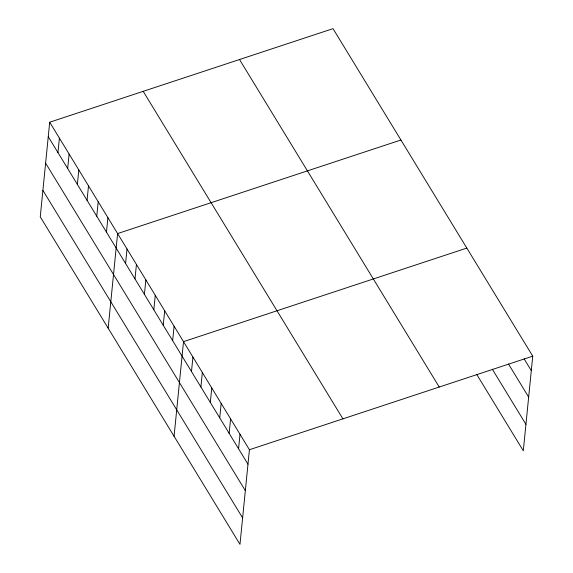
<?xml version="1.0" encoding="UTF-8"?>
<svg xmlns="http://www.w3.org/2000/svg" width="573" height="573" viewBox="0 0 573 573"><rect width="100%" height="100%" fill="white"/><g stroke="black" fill="none" stroke-linecap="round" stroke-linejoin="round"><path stroke-width="0.86" d="M49.701 122.214L40.26 216.838L239.98 544.35L249.42 449.726L49.701 122.214L333.02 28.65L532.74 356.162L523.299 450.786L476.672 374.327M57.959 152.597L59.406 138.122M67.657 168.505L69.104 154.03M77.362 184.413L78.802 169.937M87.06 200.321L88.507 185.845M96.758 216.229L98.205 201.753M106.463 232.137L107.91 217.661M108.161 328.193L117.608 233.569L400.928 140.005M125.58 263.487L127.02 249.004M134.992 278.922L136.438 264.447M144.41 294.364L145.857 279.889M153.822 309.807L155.269 295.324M163.241 325.242L164.687 310.767M172.652 340.684L174.099 326.209M174.07 436.268L183.518 341.644L466.837 248.08M191.482 371.562L192.929 357.086M200.901 387.004L202.348 372.529M210.312 402.447L211.759 387.964M219.731 417.882L221.178 403.406M229.15 433.324L230.59 418.842M238.561 448.759L240.008 434.284M249.42 449.726L532.74 356.162M524.123 358.877L531.3 370.638M508.48 364.005L528.657 397.089M492.307 369.198L525.935 424.335M239.528 59.528L439.247 387.04M143.2 91.336L342.919 418.849M48.261 136.689L247.98 464.202M45.618 163.14L245.337 490.653M42.896 190.386L242.615 517.899"/></g></svg>
